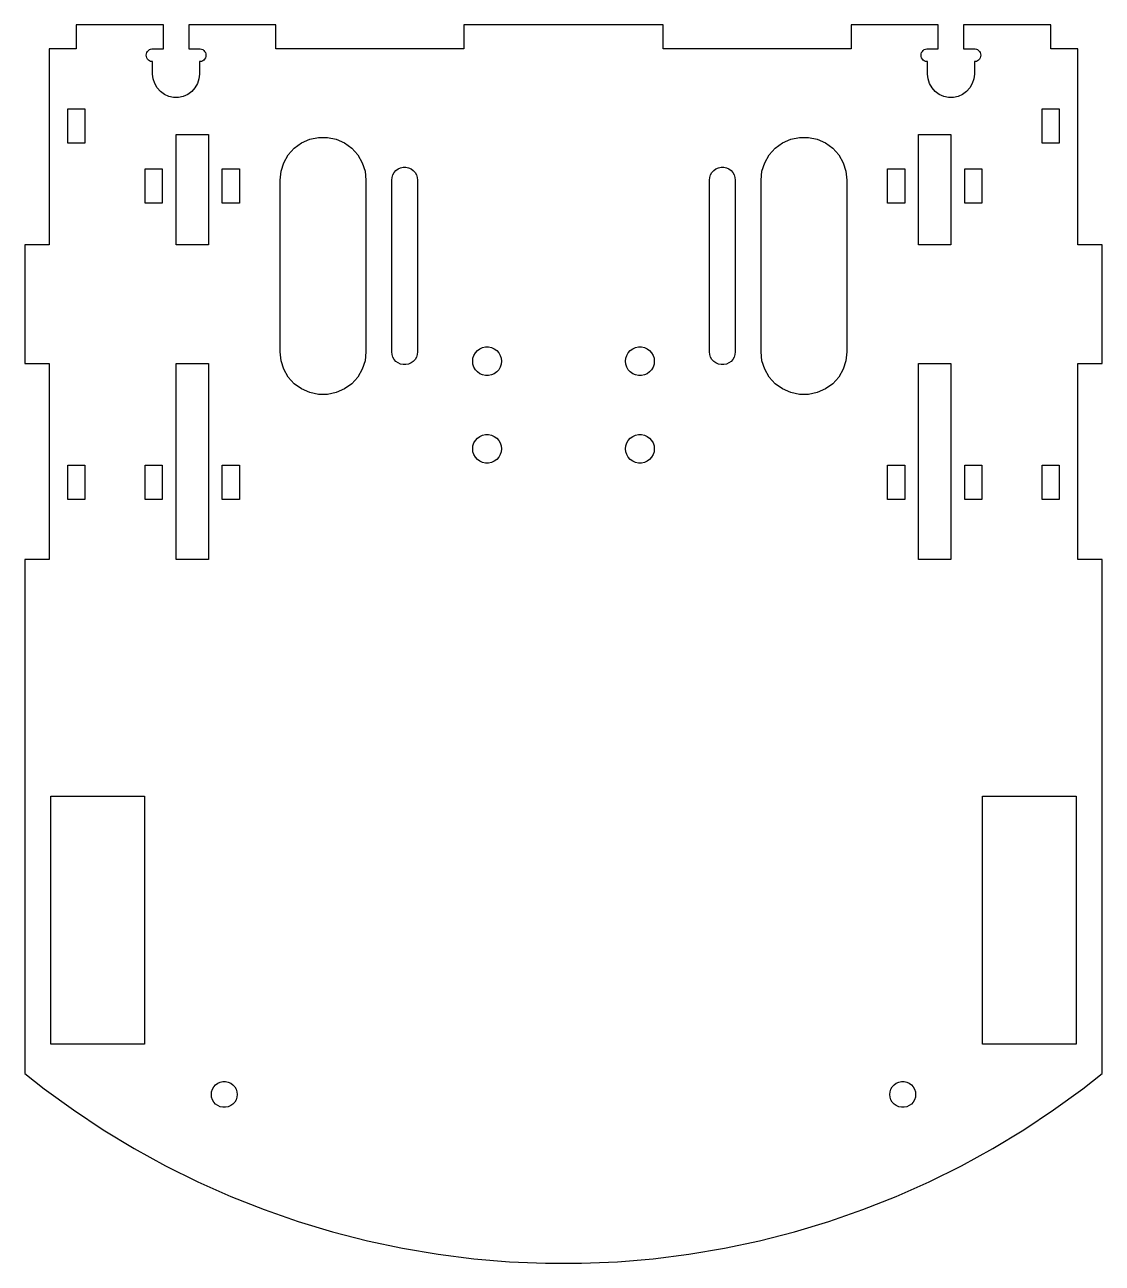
# Model space of a CAD drawing. Extents: x -63 to 63, y -100 to 44.
import ezdxf

# ---------------------------------------------------------------- set-up
doc = ezdxf.new("R2010")
doc.units = 0
doc.layers.get('0').update_dxf_attribs({"linetype": 'CONTINUOUS'})

msp = doc.modelspace()

# ---------------------------------------------------------------- linework, layer by layer
at = {"color": 7}
for points in [[(47.8381, 41.5), (47.8381, 41.495908), (47.916499, 41.495908), (48.069901, 41.463308), (48.2131, 41.399509), (48.3399, 41.307409), (48.444901, 41.190809), (48.523299, 41.055009), (48.5717, 40.905908), (48.588097, 40.750009), (48.5717, 40.594109), (48.523299, 40.445008), (48.444901, 40.309209), (48.3399, 40.192609), (48.2131, 40.100508), (48.069901, 40.036709), (47.916499, 40.00411), (47.8381, 40.00411), (47.8381, 38.550007), (47.778501, 37.98341), (47.602501, 37.44171), (47.3177, 36.948309), (46.936499, 36.524908), (46.475599, 36.190108), (45.955201, 35.958409), (45.3979, 35.839909), (44.828299, 35.839909), (44.271001, 35.958409), (43.7506, 36.190108), (43.2897, 36.524908), (42.908499, 36.948309), (42.6237, 37.44171), (42.447599, 37.98341), (42.388099, 38.550007), (42.388099, 40.00411), (42.3097, 40.00411), (42.156301, 40.036709), (42.013099, 40.100508), (41.886299, 40.192609), (41.781301, 40.309209), (41.7029, 40.445008), (41.654499, 40.594109), (41.638101, 40.750009), (41.654499, 40.905908), (41.7029, 41.055108), (41.781301, 41.190809), (41.886299, 41.307409), (42.013099, 41.399509), (42.156301, 41.463308), (42.3097, 41.495908), (42.388099, 41.495908), (42.388099, 41.5), (43.6381, 41.5), (43.6381, 44.3), (33.500001, 44.3), (33.500001, 41.5), (11.6131, 41.5), (11.6131, 44.3), (-11.6131, 44.3), (-11.6131, 41.5), (-33.500001, 41.5), (-33.500001, 44.3), (-43.6381, 44.3), (-43.6381, 41.5), (-42.388099, 41.5), (-42.388099, 41.495908), (-42.3097, 41.495908), (-42.156301, 41.463308), (-42.013099, 41.399509), (-41.8862, 41.307409), (-41.781301, 41.190809), (-41.7029, 41.055009), (-41.654499, 40.905908), (-41.638101, 40.750009), (-41.654499, 40.594109), (-41.7029, 40.445008), (-41.781301, 40.309209), (-41.8862, 40.192609), (-42.013099, 40.100508), (-42.156301, 40.036709), (-42.3097, 40.00411), (-42.388099, 40.00411), (-42.388099, 38.550007), (-42.447599, 37.98341), (-42.6237, 37.44171), (-42.908499, 36.948309), (-43.2897, 36.524908), (-43.7506, 36.190108), (-44.271001, 35.958409), (-44.8282, 35.839909), (-45.3979, 35.839909), (-45.9551, 35.958409), (-46.475599, 36.190108), (-46.936499, 36.524908), (-47.317601, 36.948309), (-47.602501, 37.44171), (-47.778501, 37.98341), (-47.8381, 38.550007), (-47.8381, 40.00411), (-47.916499, 40.00411), (-48.069799, 40.036709), (-48.2131, 40.100508), (-48.3399, 40.192609), (-48.444799, 40.309209), (-48.5232, 40.445008), (-48.5717, 40.594109), (-48.588097, 40.750009), (-48.5717, 40.905908), (-48.5232, 41.055108), (-48.444799, 41.190809), (-48.3399, 41.307409), (-48.2131, 41.399509), (-48.069799, 41.463308), (-47.916499, 41.495908), (-47.8381, 41.495908), (-47.8381, 41.5), (-46.588099, 41.5), (-46.588099, 44.3), (-56.726201, 44.3), (-56.726201, 41.5), (-59.8911, 41.5), (-59.8911, 18.666501), (-62.7262, 18.666501), (-62.7262, 4.833339), (-59.8911, 4.833452), (-59.8911, -18.000104), (-62.7262, -18.000104), (-62.7262, -77.8567), (-60.459899, -79.652988), (-57.071401, -82.114897), (-53.5827, -84.432788), (-49.999999, -86.602512), (-46.3296, -88.620288), (-42.577899, -90.482701), (-38.7516, -92.186307), (-34.857199, -93.7282), (-30.901699, -95.105614), (-26.892, -96.316291), (-22.8351, -97.357888), (-18.7381, -98.228713), (-14.6083, -98.927213), (-10.4528, -99.452203), (-6.27904, -99.802695), (-2.09424, -99.978096), (2.09424, -99.978096), (6.27904, -99.802695), (10.4528, -99.452203), (14.6083, -98.927213), (18.7381, -98.228713), (22.8351, -97.357888), (26.892, -96.316291), (30.901699, -95.105614), (34.857199, -93.7282), (38.7516, -92.186307), (42.577899, -90.482701), (46.3296, -88.620288), (49.999999, -86.602512), (53.5827, -84.432788), (57.071401, -82.114897), (60.459899, -79.652988), (62.7262, -77.8567), (62.7262, -18.000104), (59.8911, -18.000104), (59.890999, 4.833339), (62.7262, 4.833452), (62.7262, 18.666501), (59.8911, 18.666501), (59.890999, 41.5), (56.726201, 41.5), (56.726201, 44.3), (46.588099, 44.3), (46.588099, 41.5), (47.8381, 41.5)], [(-57.726199, 34.5), (-55.7262, 34.5), (-55.7262, 30.5), (-57.726199, 30.5), (-57.726199, 34.5)], [(55.7262, 34.5), (57.726199, 34.5), (57.726199, 30.5), (55.7262, 30.5), (55.7262, 34.5)], [(-45.105599, 31.5), (-41.3438, 31.500099), (-41.3438, 18.666501), (-45.105501, 18.666501), (-45.105599, 31.5)], [(-30.500001, 1.869865), (-31.345601, 2.484262), (-32.0451, 3.261051), (-32.567699, 4.166307), (-32.8907, 5.160435), (-32.999999, 6.2), (-32.999999, 26.2), (-32.8907, 27.2395), (-32.567699, 28.233699), (-32.0451, 29.138901), (-31.345601, 29.915701), (-30.500001, 30.530101), (-29.545099, 30.9553), (-28.5226, 31.1726), (-27.4774, 31.1726), (-26.4549, 30.9553), (-25.5, 30.530101), (-24.6543, 29.915701), (-23.9549, 29.138901), (-23.4323, 28.233699), (-23.1093, 27.2395), (-23, 26.2), (-23, 6.2), (-23.1093, 5.160435), (-23.4323, 4.166307), (-23.9549, 3.261051), (-24.6543, 2.484262), (-25.5, 1.869865), (-26.4549, 1.444725), (-27.4774, 1.227386), (-28.5226, 1.227386), (-29.545099, 1.444725), (-30.500001, 1.869865)], [(29.545099, 30.9553), (30.500001, 30.530101), (31.345601, 29.915701), (32.0451, 29.138901), (32.567699, 28.233699), (32.8907, 27.2395), (32.999999, 26.2), (32.999999, 6.2), (32.8907, 5.160435), (32.567699, 4.166307), (32.0451, 3.261051), (31.345601, 2.484262), (30.500001, 1.869865), (29.545099, 1.444725), (28.5226, 1.227386), (27.4774, 1.227386), (26.4549, 1.444725), (25.5, 1.869865), (24.6543, 2.484262), (23.9549, 3.261051), (23.4323, 4.166307), (23.1093, 5.160435), (23, 6.2), (23, 26.2), (23.1093, 27.2395), (23.4323, 28.233699), (23.9549, 29.138901), (24.6543, 29.915701), (25.5, 30.530101), (26.4549, 30.9553), (27.4774, 31.1726), (28.5226, 31.1726), (29.545099, 30.9553)], [(45.105501, 31.500099), (45.105501, 18.666501), (41.3438, 18.666501), (41.343699, 31.5), (45.105501, 31.500099)], [(-46.726201, 23.499999), (-48.7262, 23.499999), (-48.7262, 27.5), (-46.726201, 27.5), (-46.726201, 23.499999)], [(-37.726199, 23.499999), (-39.726201, 23.499999), (-39.726201, 27.5), (-37.726199, 27.5), (-37.726199, 23.499999)], [(-17, 26.2), (-17, 6.2), (-17.0328, 5.888116), (-17.1297, 5.589892), (-17.2865, 5.31831), (-17.4963, 5.085279), (-17.75, 4.90096), (-18.0365, 4.773423), (-18.3432, 4.708202), (-18.6568, 4.708202), (-18.9635, 4.773423), (-19.25, 4.90096), (-19.5037, 5.085279), (-19.7135, 5.31831), (-19.8703, 5.589892), (-19.9672, 5.888116), (-20, 6.2), (-20, 26.2), (-19.9672, 26.5119), (-19.8703, 26.810099), (-19.7135, 27.081701), (-19.5037, 27.314698), (-19.25, 27.499001), (-18.9635, 27.626599), (-18.6568, 27.691801), (-18.3432, 27.691801), (-18.0365, 27.626599), (-17.75, 27.499001), (-17.4963, 27.314698), (-17.2865, 27.081701), (-17.1297, 26.810099), (-17.0328, 26.5119), (-17, 26.2)], [(17.1297, 5.589892), (17.0328, 5.888116), (17, 6.2), (17, 26.2), (17.0328, 26.5119), (17.1297, 26.810099), (17.2865, 27.081701), (17.4963, 27.314698), (17.75, 27.499001), (18.0365, 27.626599), (18.3432, 27.691801), (18.6568, 27.691801), (18.9635, 27.626599), (19.25, 27.499001), (19.5037, 27.314698), (19.7135, 27.081701), (19.8703, 26.810099), (19.9672, 26.5119), (20, 26.2), (20, 6.2), (19.9672, 5.888116), (19.8703, 5.589892), (19.7135, 5.31831), (19.5037, 5.085279), (19.25, 4.90096), (18.9635, 4.773423), (18.6568, 4.708202), (18.3432, 4.708202), (18.0365, 4.773423), (17.75, 4.90096), (17.4963, 5.085279), (17.2865, 5.31831), (17.1297, 5.589892)], [(39.726201, 27.5), (39.726201, 23.499999), (37.726199, 23.499999), (37.726199, 27.5), (39.726201, 27.5)], [(46.726201, 27.5), (48.7262, 27.5), (48.7262, 23.499999), (46.726201, 23.499999), (46.726201, 27.5)], [(-9.73749, 6.550577), (-9.4176, 6.693014), (-9.07507, 6.765828), (-8.72491, 6.765828), (-8.38239, 6.693014), (-8.0625, 6.550577), (-7.77921, 6.344752), (-7.54489, 6.084543), (-7.3698, 5.781267), (-7.2616, 5.448245), (-7.22499, 5.099983), (-7.2616, 4.751749), (-7.3698, 4.418698), (-7.54489, 4.11545), (-7.77921, 3.855213), (-8.0625, 3.649389), (-8.38239, 3.506979), (-8.72491, 3.434166), (-9.07507, 3.434166), (-9.4176, 3.506979), (-9.73749, 3.649389), (-10.0208, 3.855213), (-10.2551, 4.11545), (-10.4302, 4.418698), (-10.5384, 4.751749), (-10.575, 5.099983), (-10.5384, 5.448245), (-10.4302, 5.781267), (-10.2551, 6.084543), (-10.0208, 6.344752), (-9.73749, 6.550577)], [(7.3698, 5.781267), (7.54489, 6.084543), (7.77921, 6.344752), (8.0625, 6.550577), (8.38239, 6.693014), (8.72491, 6.765828), (9.07507, 6.765828), (9.4176, 6.693014), (9.73749, 6.550577), (10.0208, 6.344752), (10.2551, 6.084543), (10.4302, 5.781267), (10.5384, 5.448245), (10.575, 5.099983), (10.5384, 4.751749), (10.4302, 4.418698), (10.2551, 4.11545), (10.0208, 3.855213), (9.73749, 3.649389), (9.4176, 3.506979), (9.07507, 3.434166), (8.72491, 3.434166), (8.38239, 3.506979), (8.0625, 3.649389), (7.77921, 3.855213), (7.54489, 4.11545), (7.3698, 4.418698), (7.2616, 4.751749), (7.22499, 5.099983), (7.2616, 5.448245), (7.3698, 5.781267)], [(-41.3438, -18.000104), (-45.105501, -18.000104), (-45.105599, 4.833339), (-41.3438, 4.833452), (-41.3438, -18.000104)], [(41.343699, 4.833339), (45.105501, 4.833452), (45.105501, -18.000104), (41.3438, -18.000104), (41.343699, 4.833339)], [(-8.72491, -6.765825), (-9.07507, -6.765825), (-9.4176, -6.693012), (-9.73749, -6.550574), (-10.0208, -6.344749), (-10.2551, -6.08454), (-10.4302, -5.781293), (-10.5384, -5.448242), (-10.575, -5.09998), (-10.5384, -4.751746), (-10.4302, -4.418696), (-10.2551, -4.115448), (-10.0208, -3.855211), (-9.73749, -3.649414), (-9.4176, -3.506977), (-9.07507, -3.434163), (-8.72491, -3.434163), (-8.38239, -3.506977), (-8.0625, -3.649414), (-7.77921, -3.855211), (-7.54489, -4.115448), (-7.3698, -4.418696), (-7.2616, -4.751746), (-7.22499, -5.09998), (-7.2616, -5.448242), (-7.3698, -5.781293), (-7.54489, -6.08454), (-7.77921, -6.344749), (-8.0625, -6.550574), (-8.38239, -6.693012), (-8.72491, -6.765825)], [(8.0625, -3.649414), (8.38239, -3.506977), (8.72491, -3.434163), (9.07507, -3.434163), (9.4176, -3.506977), (9.73749, -3.649414), (10.0208, -3.855211), (10.2551, -4.115448), (10.4302, -4.418696), (10.5384, -4.751746), (10.575, -5.09998), (10.5384, -5.448242), (10.4302, -5.781293), (10.2551, -6.08454), (10.0208, -6.344749), (9.73749, -6.550574), (9.4176, -6.693012), (9.07507, -6.765825), (8.72491, -6.765825), (8.38239, -6.693012), (8.0625, -6.550574), (7.77921, -6.344749), (7.54489, -6.08454), (7.3698, -5.781293), (7.2616, -5.448242), (7.22499, -5.09998), (7.2616, -4.751746), (7.3698, -4.418696), (7.54489, -4.115448), (7.77921, -3.855211), (8.0625, -3.649414)], [(-55.7262, -7.000013), (-55.7262, -11.000005), (-57.726199, -11.000005), (-57.726199, -7.000013), (-55.7262, -7.000013)], [(-48.7262, -11.000005), (-48.7262, -7.000013), (-46.726201, -7.000013), (-46.726201, -11.000005), (-48.7262, -11.000005)], [(-37.726199, -7.000013), (-37.726199, -11.000005), (-39.726201, -11.000005), (-39.726201, -7.000013), (-37.726199, -7.000013)], [(39.726201, -11.000005), (37.726199, -11.000005), (37.726199, -7.000013), (39.726201, -7.000013), (39.726201, -11.000005)], [(46.726201, -11.000005), (46.726201, -7.000013), (48.7262, -7.000013), (48.7262, -11.000005), (46.726201, -11.000005)], [(57.726199, -11.000005), (55.7262, -11.000005), (55.7262, -7.000013), (57.726199, -7.000013), (57.726199, -11.000005)], [(-48.776199, -74.449995), (-59.676199, -74.449995), (-59.676199, -45.549988), (-48.776199, -45.549988), (-48.776199, -74.449995)], [(59.676199, -45.549988), (59.676199, -74.449995), (48.776199, -74.449995), (48.776199, -45.549988), (59.676199, -45.549988)], [(-40.870299, -79.704691), (-40.713499, -79.433108), (-40.503701, -79.199993), (-40.25, -79.015702), (-39.963499, -78.888194), (-39.6568, -78.823), (-39.3432, -78.823), (-39.036501, -78.888194), (-38.75, -79.015702), (-38.496299, -79.199993), (-38.286501, -79.433108), (-38.129701, -79.704691), (-38.0328, -80.002887), (-38, -80.314714), (-38.0328, -80.626598), (-38.129701, -80.924794), (-38.286501, -81.196404), (-38.496299, -81.429492), (-38.75, -81.613811), (-39.036501, -81.741291), (-39.3432, -81.806512), (-39.6568, -81.806512), (-39.963499, -81.741291), (-40.25, -81.613811), (-40.503701, -81.429492), (-40.713499, -81.196404), (-40.870299, -80.924794), (-40.9672, -80.626598), (-41, -80.314714), (-40.9672, -80.002887), (-40.870299, -79.704691)], [(39.036501, -78.888194), (39.3432, -78.823), (39.6568, -78.823), (39.963499, -78.888194), (40.25, -79.015702), (40.503701, -79.199993), (40.713499, -79.433108), (40.870299, -79.704691), (40.9672, -80.002887), (41, -80.314714), (40.9672, -80.626598), (40.870299, -80.924794), (40.713499, -81.196404), (40.503701, -81.429492), (40.25, -81.613811), (39.963499, -81.741291), (39.6568, -81.806512), (39.3432, -81.806512), (39.036501, -81.741291), (38.75, -81.613811), (38.496299, -81.429492), (38.286501, -81.196404), (38.129701, -80.924794), (38.0328, -80.626598), (38, -80.314714), (38.0328, -80.002887), (38.129701, -79.704691), (38.286501, -79.433108), (38.496299, -79.199993), (38.75, -79.015702), (39.036501, -78.888194)]]:
    msp.add_lwpolyline(points, close=True, dxfattribs=at)

doc.saveas('drawing.dxf')
